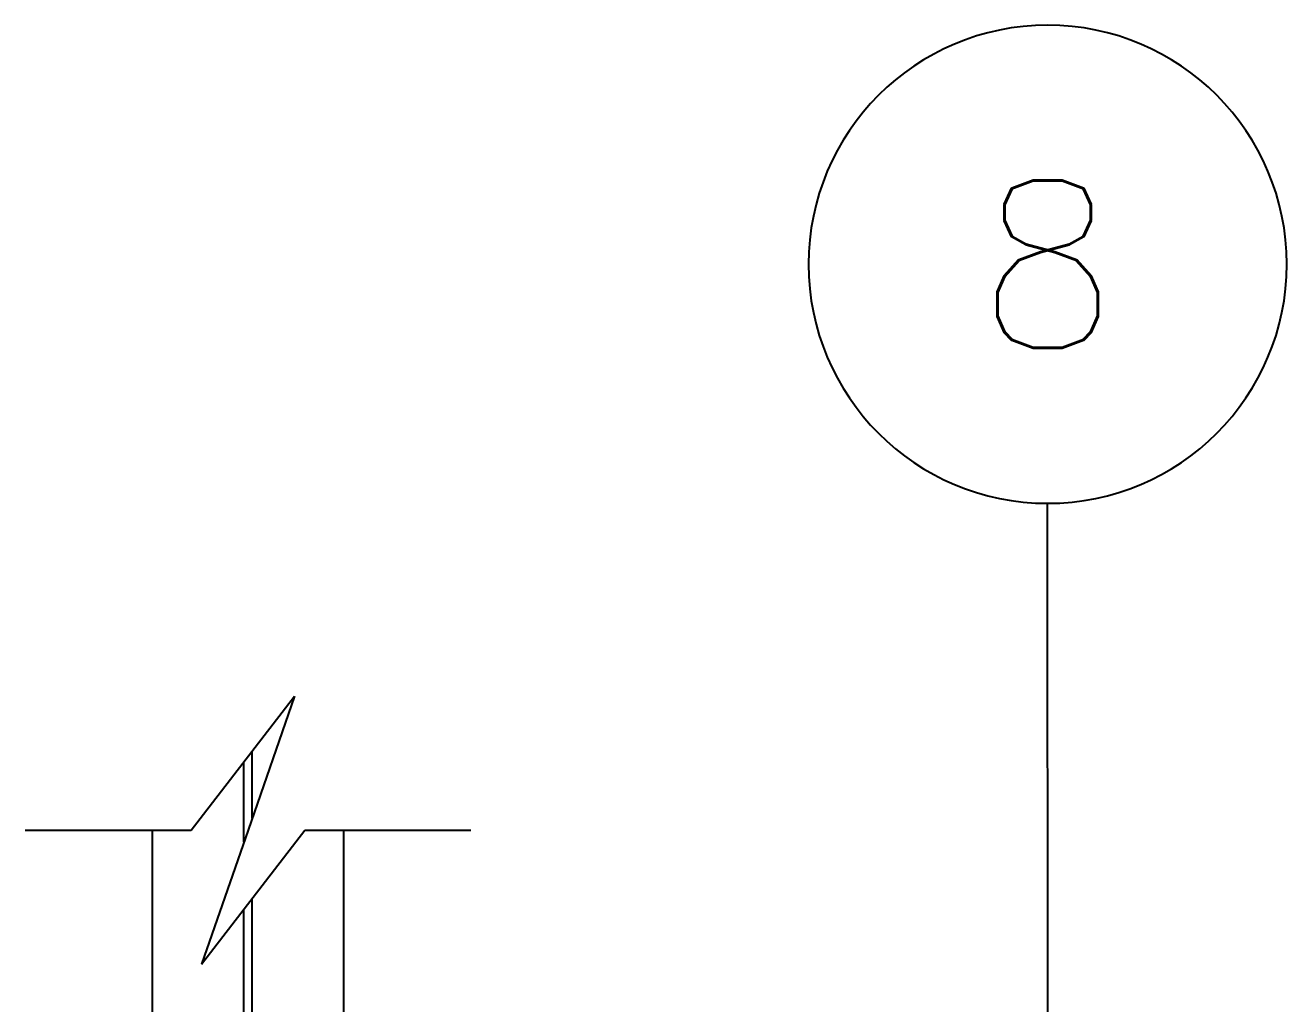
# Model space of a CAD drawing. Header units: metres. Extents: x 0 to 21025, y 0 to 14850.
# Drawn here: x 1976 to 2636, y 9399 to 9911 of the extents above; entities that cross this region are included whole.
import ezdxf
from ezdxf.enums import TextEntityAlignment as Align

# ---------------------------------------------------------------- set-up
doc = ezdxf.new("R2010")
doc.units = ezdxf.units.M
doc.header["$LTSCALE"] = 25
for name, color, linetype in [('GSB', 7, 'Continuous'), ('SDM', 7, 'Continuous'), ('SL1', 8, 'Continuous')]:
    doc.layers.add(name, color=color, linetype=linetype)
doc.styles.add('R140', font='simplex.shx', dxfattribs={"height": 3.5})
doc.styles.add('ROMANS', font='ROMANS.SHX')
doc.dimstyles.new('25___1-25', dxfattribs={"dimscale": 25, "dimtxt": 2.5, "dimasz": 2, "dimexe": 1.5, "dimexo": 1, "dimgap": 0.5, "dimtad": 1, "dimzin": 12, "dimtxsty": 'ROMANS', "dimcen": 0, "dimclrd": 256, "dimclre": 256, "dimclrt": 3, "dimazin": 3, "dimtfac": 1, "dimtmove": 0, "dimatfit": 0, "dimfxl": 1, "dimlwd": -1, "dimlwe": -1, "dimarcsym": 0})

# ---------------------------------------------------------------- blocks, each defined once
blk = doc.blocks.new('RUP_H')
at = {"layer": 'GSB'}
for p, q in [((-1.188, 0), (0.974, 2.804)), ((0.974, 2.804), (0, 0)), ((-4.66, 0), (-1.188, 0)), ((-0.974, -2.804), (1.188, 0)), ((0, 0), (-0.974, -2.804)), ((1.188, 0), (4.66, 0))]:
    blk.add_line(p, q, dxfattribs=at)
blk = doc.blocks.new('INDICACAO_EIXO')
at = {"layer": 'GSB', "color": 3}
blk.add_circle((0, 0), 5, dxfattribs=at)

msp = doc.modelspace()

# ---------------------------------------------------------------- linework, layer by layer
at = {"layer": 'SL1'}
for p, q in [((2094.667, 9496.084), (2094.667, 9531.202)), ((2090.367, 9483.703), (2090.367, 9525.624)), ((2042.517, 9374.249), (2042.517, 9489.894)), ((2142.517, 9379.634), (2142.517, 9489.894)), ((2094.667, 8531.202), (2094.667, 9454.163)), ((2090.367, 8525.624), (2090.367, 9448.585))]:
    msp.add_line(p, q, dxfattribs=at)

# ---------------------------------------------------------------- block references
at = {"layer": 'GSB'}
ref = msp.add_blockref('INDICACAO_EIXO', (2510.512, 9785.758), dxfattribs=dict(at, xscale=-24.99999999999972, yscale=24.99999999999972, zscale=24.99999999999972, rotation=180))
ref.add_attrib('EIXO', '8', dxfattribs={"color": 4, "height": 87.5, "style": 'R140'}).set_placement((2510.512, 9785.758), align=Align.MIDDLE_CENTER)
at = {"layer": 'GSB', "xscale": 24.99999999999972, "yscale": 24.99999999999972, "zscale": 24.99999999999972}
msp.add_blockref('RUP_H', (2092.517, 9489.894), dxfattribs=at)

# ---------------------------------------------------------------- leaders
at = {"layer": 'SDM'}
msp.add_leader([(2510.578, 9336.149), (2510.512, 9660.758)], dimstyle='25___1-25', override={"dimgap": 0.5, "dimtad": 0}, dxfattribs=at)

doc.saveas('drawing.dxf')
